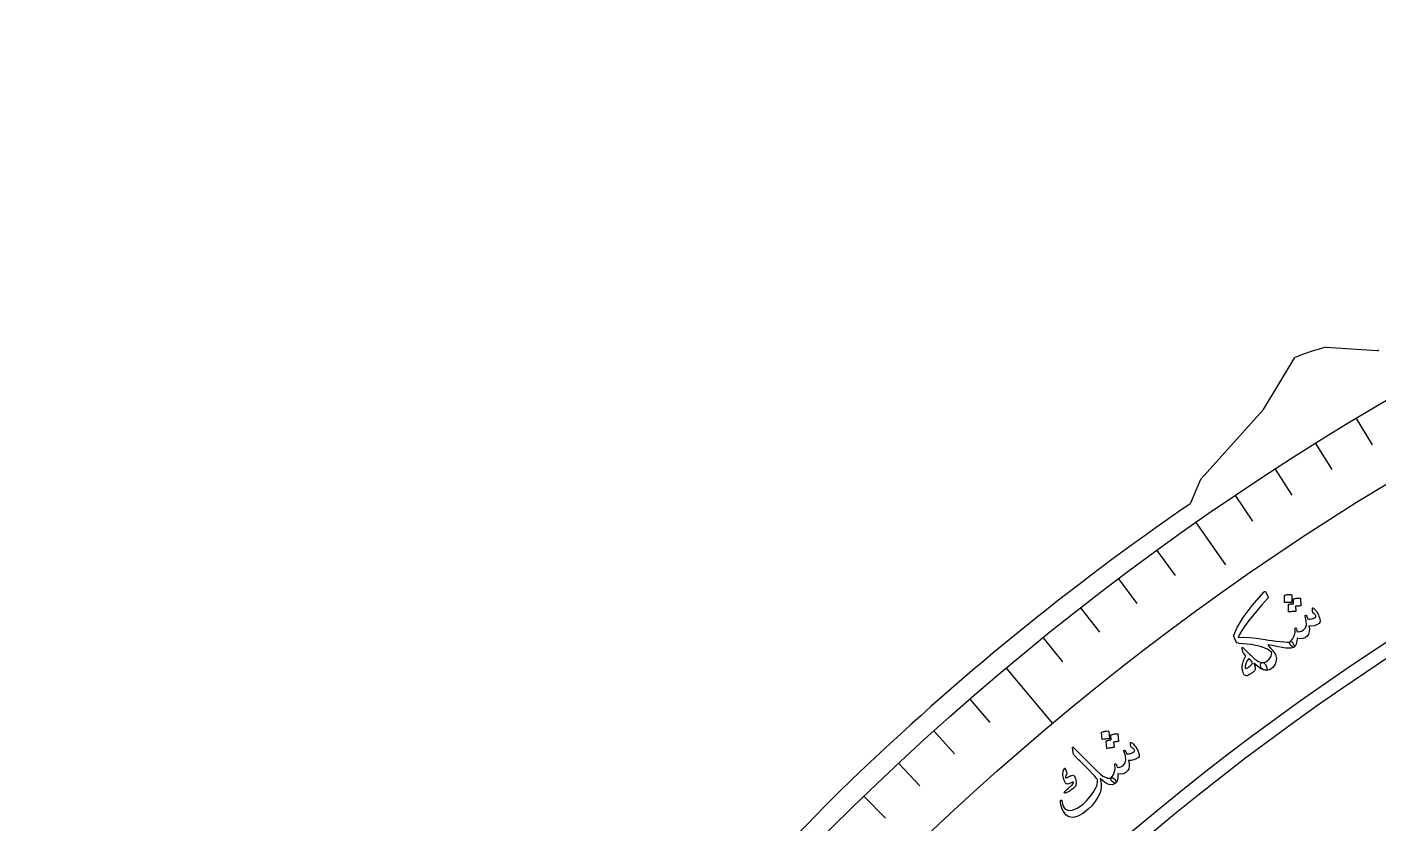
# Model space of a CAD drawing. Header units: millimetres. Extents: x -150 to 150, y -150 to 198.
# Drawn here: x -149.2 to -75.6, y 105.8 to 149.2 of the extents above; entities that cross this region are included whole.
import ezdxf

# ---------------------------------------------------------------- set-up
doc = ezdxf.new("R2010")
doc.units = ezdxf.units.MM
for name, color, linetype in [('CUT_INNER', 6, 'Continuous'), ('CUT_OUTER', 1, 'Continuous'), ('ENGRAVE', 7, 'Continuous'), ('ENGRAVE_FINE', 8, 'Continuous'), ('TEXT', 5, 'Continuous')]:
    doc.layers.add(name, color=color, linetype=linetype)

msp = doc.modelspace()

# ---------------------------------------------------------------- linework, layer by layer
at = {"layer": 'CUT_INNER'}
msp.add_arc((0, 0), 137.25, 95.273437, 87.539062, dxfattribs=at)
at = {"layer": 'CUT_OUTER'}
for points in [[(-78.507, 131.8033), (-78.5034, 131.8033), (-75.7316, 131.6186)], [(-85.8656, 123.33), (-85.3156, 124.6147), (-85.3138, 124.6184), (-85.3113, 124.6216), (-81.9202, 128.3892), (-81.9111, 128.4004), (-81.9031, 128.4124), (-80.2115, 131.2317), (-80.2094, 131.2348)]]:
    msp.add_lwpolyline(points, dxfattribs=at)
for centre, radius, start, end in [((-73.7541, 114.7367), 17.716, 105.562095, 111.369192), ((-75.7216, 131.7682), 0.15, 266.187936, 310.601295), ((-3.4617, 3.3979), 145.4902, 124.520907, 133.934673), ((-86.0035, 123.389), 0.15, 307.56724, 336.824907), ((9.5377, -7.8488), 162.6163, 134.483599, 141.9911)]:
    msp.add_arc(centre, radius, start, end, dxfattribs=at)
at = {"layer": 'ENGRAVE'}
for points in [[(-85.5977, 122.2462), (-83.9888, 119.9484)], [(-95.9264, 114.3206), (-93.4022, 111.3124)]]:
    msp.add_lwpolyline(points, dxfattribs=at)
for radius in [149.235, 145.308, 138.015]:
    msp.add_circle((0, 0), radius, dxfattribs=at)
at = {"layer": 'ENGRAVE_FINE'}
for points in [[(-76.8617, 127.9194), (-75.9949, 126.4767)], [(-79.0825, 126.5585), (-78.1906, 125.1312)], [(-81.2792, 125.159), (-80.3626, 123.7475)], [(-83.4512, 123.7214), (-82.51, 122.3262)], [(-87.7181, 120.7337), (-86.7289, 119.3721)], [(-89.8119, 119.1844), (-88.799, 117.8403)], [(-91.8782, 117.5988), (-90.8421, 116.2726)], [(-93.9166, 115.9774), (-92.8575, 114.6694)], [(-97.907, 112.6291), (-96.8028, 111.3589)], [(-99.8577, 110.9032), (-98.7316, 109.6525)], [(-101.778, 109.1436), (-100.6302, 107.9127)], [(-103.6673, 107.3507), (-102.4982, 106.14)]]:
    msp.add_lwpolyline(points, dxfattribs=at)
at = {"layer": 'TEXT'}
for points in [[(-81.8714, 118.4853), (-81.861, 118.4915), (-81.8511, 118.4955), (-81.8416, 118.4972), (-81.8326, 118.4968), (-81.8195, 118.4934), (-81.8074, 118.4849), (-81.7964, 118.4712), (-81.7863, 118.4523), (-81.6604, 118.1875), (-81.6561, 118.1742), (-81.6563, 118.161), (-81.6611, 118.1478), (-81.6705, 118.1346), (-81.9935, 117.7742), (-82.282, 117.4394), (-82.5361, 117.1304), (-82.7562, 116.8474), (-82.9424, 116.5908), (-83.0947, 116.3609), (-83.2133, 116.1578), (-83.2983, 115.9816), (-83.0202, 116.0026), (-82.6821, 115.9931), (-82.2842, 115.9528), (-81.8268, 115.8811), (-81.6371, 115.8503), (-81.4371, 115.8208), (-81.2268, 115.7926), (-81.0062, 115.7656), (-80.8034, 115.7452), (-80.6463, 115.7368), (-80.5349, 115.7406), (-80.469, 115.7567), (-80.3996, 115.7704), (-80.3397, 115.7392), (-80.2894, 115.6631), (-80.2486, 115.542), (-80.2417, 115.5066), (-80.2403, 115.4789), (-80.2442, 115.4589), (-80.2535, 115.4467), (-80.412, 115.4047), (-80.6927, 115.4141), (-81.0958, 115.4742), (-81.6221, 115.5839), (-81.647, 115.5814), (-81.6612, 115.5756), (-81.6647, 115.5664), (-81.6574, 115.5539), (-81.5213, 115.4093), (-81.4097, 115.2794), (-81.3226, 115.1644), (-81.2601, 115.0641), (-81.2342, 114.9889), (-81.2178, 114.9155), (-81.2108, 114.8437), (-81.2133, 114.7735), (-81.234, 114.6525), (-81.2713, 114.5435), (-81.3253, 114.4463), (-81.3959, 114.361), (-81.4866, 114.2815), (-81.5787, 114.2281), (-81.672, 114.2007), (-81.7668, 114.1993), (-81.8832, 114.2227), (-81.9706, 114.2636), (-82.029, 114.3221), (-82.0582, 114.3982), (-82.0669, 114.4946), (-82.0537, 114.564), (-82.0186, 114.6066), (-81.9616, 114.6222), (-81.8688, 114.6353), (-81.7808, 114.6675), (-81.6974, 114.7189), (-81.6187, 114.7894), (-81.5512, 114.8734), (-81.5014, 114.9653), (-81.4693, 115.0652), (-81.4549, 115.173), (-81.6971, 115.3565), (-82.0754, 115.5006), (-82.5904, 115.604), (-83.2427, 115.6651), (-83.2961, 115.6754), (-83.3425, 115.7005), (-83.3819, 115.7403), (-83.4144, 115.7948), (-83.4678, 115.9088), (-83.504, 115.9991), (-83.5231, 116.0655), (-83.5249, 116.108), (-83.3529, 116.5377), (-83.0227, 117.0764), (-82.5325, 117.7226), (-81.8795, 118.4746), (-81.878, 118.4758), (-81.8768, 118.4771), (-81.8759, 118.4785), (-81.8754, 118.4799), (-81.875, 118.4814), (-81.8741, 118.4828), (-81.8729, 118.4841), (-81.8714, 118.4853)], [(-80.7713, 118.2689), (-80.7699, 118.2762), (-80.7656, 118.283), (-80.7582, 118.2892), (-80.748, 118.295), (-80.7047, 118.3058), (-80.6617, 118.3145), (-80.6188, 118.3212), (-80.5762, 118.3258), (-80.5334, 118.3283), (-80.4901, 118.3286), (-80.4463, 118.3267), (-80.4019, 118.3225), (-80.3892, 118.3189), (-80.3802, 118.3132), (-80.375, 118.3056), (-80.3737, 118.2961), (-80.3625, 117.918), (-80.3654, 117.9091), (-80.373, 117.9033), (-80.3853, 117.9006), (-80.4023, 117.9011), (-80.4168, 117.9013), (-80.4394, 117.9011), (-80.4701, 117.9005), (-80.5088, 117.8995), (-80.556, 117.8977), (-80.6122, 117.8949), (-80.6773, 117.8911), (-80.7513, 117.8861), (-80.7618, 117.8865), (-80.7689, 117.8893), (-80.7725, 117.8945), (-80.7725, 117.9021)], [(-80.2837, 118.0732), (-80.2823, 118.0805), (-80.2779, 118.0873), (-80.2706, 118.0935), (-80.2604, 118.0992), (-80.2172, 118.1098), (-80.1742, 118.1184), (-80.1315, 118.1249), (-80.0889, 118.1294), (-80.0462, 118.1317), (-80.003, 118.1319), (-79.9593, 118.1298), (-79.915, 118.1255), (-79.9047, 118.1221), (-79.8972, 118.1161), (-79.8924, 118.1076), (-79.8904, 118.0966), (-79.8795, 117.7189), (-79.8817, 117.7123), (-79.8885, 117.7077), (-79.8998, 117.7051), (-79.9156, 117.7045), (-79.9262, 117.7043), (-79.9426, 117.7039), (-79.965, 117.7033), (-79.9933, 117.7024), (-80.0274, 117.7012), (-80.0671, 117.6992), (-80.1124, 117.6966), (-80.1634, 117.6933), (-80.1531, 117.416), (-80.156, 117.407), (-80.1635, 117.4012), (-80.1757, 117.3986), (-80.1927, 117.3991), (-80.2072, 117.3993), (-80.2298, 117.3992), (-80.2604, 117.3986), (-80.299, 117.3976), (-80.3461, 117.3959), (-80.4021, 117.3931), (-80.467, 117.3893), (-80.5408, 117.3845), (-80.5498, 117.3859), (-80.5557, 117.3895), (-80.5587, 117.3951), (-80.5585, 117.4028), (-80.5583, 117.7692), (-80.5569, 117.7765), (-80.5525, 117.7833), (-80.5452, 117.7895), (-80.535, 117.7952), (-80.5045, 117.8029), (-80.4738, 117.8097), (-80.4429, 117.8158), (-80.4117, 117.821), (-80.3804, 117.8251), (-80.349, 117.8276), (-80.3175, 117.8286), (-80.2859, 117.8281)], [(-79.2486, 117.5834), (-79.2444, 117.5938), (-79.2343, 117.5981), (-79.2182, 117.5963), (-79.1961, 117.5884), (-79.1658, 117.5702), (-79.131, 117.5387), (-79.0916, 117.4938), (-79.0476, 117.4355), (-79.0002, 117.3675), (-78.9588, 117.2981), (-78.9234, 117.2271), (-78.8939, 117.1547), (-78.8493, 117.0051), (-78.8325, 116.8875), (-78.8433, 116.8017), (-78.882, 116.7478), (-79.0087, 116.6725), (-79.143, 116.628), (-79.2851, 116.6142), (-79.4349, 116.6312), (-79.4125, 116.459), (-79.4212, 116.3067), (-79.461, 116.1743), (-79.532, 116.0619), (-79.6312, 115.9799), (-79.7564, 115.9332), (-79.908, 115.9218), (-80.0859, 115.9456), (-80.0962, 115.7711), (-80.1269, 115.6303), (-80.1782, 115.5229), (-80.2501, 115.4491), (-80.2733, 115.4469), (-80.3089, 115.4643), (-80.3569, 115.5012), (-80.4171, 115.5577), (-80.4678, 115.6195), (-80.4928, 115.6737), (-80.492, 115.7202), (-80.4656, 115.7591), (-80.332, 115.9051), (-80.2415, 116.0713), (-80.1941, 116.258), (-80.1898, 116.4651), (-80.1896, 116.4763), (-80.1875, 116.4858), (-80.1835, 116.4933), (-80.1775, 116.499), (-80.1687, 116.5038), (-80.1596, 116.5063), (-80.1501, 116.5064), (-80.1403, 116.5042), (-80.1243, 116.4879), (-80.1102, 116.4511), (-80.0979, 116.394), (-80.0875, 116.3165), (-80.0189, 116.2985), (-79.9371, 116.3067), (-79.8422, 116.341), (-79.7342, 116.4014), (-79.6257, 116.5147), (-79.574, 116.6773), (-79.5792, 116.8892), (-79.6411, 117.1505), (-79.6444, 117.1638), (-79.6448, 117.1747), (-79.6422, 117.1831), (-79.6368, 117.189), (-79.6264, 117.1948), (-79.6161, 117.1979), (-79.606, 117.1985), (-79.596, 117.1964), (-79.5858, 117.1907), (-79.5773, 117.1838), (-79.5705, 117.1757), (-79.5655, 117.1664), (-79.5012, 116.9971), (-79.4362, 116.9886), (-79.3659, 116.9901), (-79.2903, 117.0014), (-79.2094, 117.0226), (-79.1357, 117.0507), (-79.085, 117.0801), (-79.0575, 117.111), (-79.0532, 117.1434), (-79.0681, 117.1782), (-79.101, 117.22), (-79.1518, 117.2685), (-79.2206, 117.324), (-79.2302, 117.3462), (-79.2381, 117.3969), (-79.2443, 117.476), (-79.2486, 117.5834)], [(-81.9557, 114.6212), (-81.9011, 114.609), (-81.8511, 114.5736), (-81.8056, 114.5149), (-81.7647, 114.4329), (-81.7303, 114.3328), (-81.7186, 114.2609), (-81.7296, 114.2172), (-81.7634, 114.2017), (-81.9053, 114.223), (-82.0658, 114.2959), (-82.245, 114.4206), (-82.4431, 114.597), (-82.3914, 114.4468), (-82.3659, 114.3268), (-82.3666, 114.2371), (-82.3936, 114.1776), (-82.415, 114.1553), (-82.4393, 114.133), (-82.4664, 114.1105), (-82.4963, 114.0879), (-82.5285, 114.0649), (-82.5624, 114.0413), (-82.5982, 114.017), (-82.6358, 113.9921), (-82.7045, 113.9516), (-82.7612, 113.9231), (-82.8059, 113.9064), (-82.8387, 113.9017), (-82.8982, 113.9152), (-82.9448, 113.9374), (-82.9783, 113.9684), (-82.9989, 114.0082), (-83.0378, 114.1622), (-83.0634, 114.2856), (-83.0758, 114.3784), (-83.0749, 114.4405), (-83.0624, 114.5079), (-83.0463, 114.5753), (-83.0265, 114.6427), (-83.0032, 114.7101), (-82.976, 114.778), (-82.9446, 114.8469), (-82.9091, 114.9169), (-82.8694, 114.9879), (-82.9821, 115.1083), (-83.0053, 115.1333), (-83.0229, 115.1577), (-83.035, 115.1817), (-83.0415, 115.2051), (-83.08, 115.41), (-83.0786, 115.4398), (-83.0637, 115.4489), (-83.0353, 115.4374), (-82.9934, 115.4052), (-82.8792, 115.2888), (-82.7737, 115.1827), (-82.6769, 115.0868), (-82.5889, 115.001), (-82.5092, 114.9261), (-82.4376, 114.8624), (-82.3742, 114.81), (-82.3189, 114.7688), (-82.2193, 114.7063), (-82.1256, 114.6609), (-82.0377, 114.6325), (-81.9557, 114.6212)], [(-82.7068, 114.8413), (-82.8097, 114.6928), (-82.8787, 114.5542), (-82.9141, 114.4256), (-82.9159, 114.3071), (-82.8779, 114.3087), (-82.8352, 114.319), (-82.7878, 114.3378), (-82.7356, 114.3652), (-82.7075, 114.3838), (-82.6799, 114.4035), (-82.6529, 114.4245), (-82.6265, 114.4467), (-82.6009, 114.4705), (-82.5764, 114.4963), (-82.5532, 114.5243), (-82.5311, 114.5543), (-82.5135, 114.5999), (-82.523, 114.6506), (-82.5593, 114.7065), (-82.6226, 114.7675), (-82.6548, 114.7934), (-82.6796, 114.8143), (-82.6969, 114.8303), (-82.7068, 114.8413)], [(-90.734, 110.8101), (-90.7332, 110.8175), (-90.7294, 110.8247), (-90.7227, 110.8315), (-90.713, 110.8381), (-90.6708, 110.8526), (-90.6287, 110.8651), (-90.5866, 110.8754), (-90.5445, 110.8837), (-90.5021, 110.8899), (-90.459, 110.894), (-90.4152, 110.8959), (-90.3706, 110.8956), (-90.3576, 110.8931), (-90.3482, 110.8882), (-90.3424, 110.8811), (-90.3402, 110.8717), (-90.2963, 110.4961), (-90.2984, 110.4869), (-90.3054, 110.4805), (-90.3174, 110.4768), (-90.3344, 110.4758), (-90.3489, 110.4747), (-90.3714, 110.4726), (-90.4019, 110.4693), (-90.4404, 110.4649), (-90.4873, 110.459), (-90.543, 110.4514), (-90.6075, 110.4419), (-90.6808, 110.4306), (-90.6913, 110.43), (-90.6986, 110.4322), (-90.7026, 110.4371), (-90.7033, 110.4446)], [(-90.2312, 110.6575), (-90.2304, 110.6649), (-90.2267, 110.672), (-90.2199, 110.6789), (-90.2102, 110.6854), (-90.1681, 110.6998), (-90.1261, 110.712), (-90.084, 110.7223), (-90.042, 110.7304), (-89.9997, 110.7364), (-89.9567, 110.7403), (-89.9129, 110.7421), (-89.8685, 110.7417), (-89.8579, 110.7391), (-89.8498, 110.7338), (-89.8443, 110.7258), (-89.8414, 110.715), (-89.7977, 110.3396), (-89.7994, 110.3329), (-89.8057, 110.3277), (-89.8168, 110.3242), (-89.8325, 110.3222), (-89.843, 110.3211), (-89.8594, 110.3192), (-89.8816, 110.3167), (-89.9097, 110.3134), (-89.9436, 110.3091), (-89.9829, 110.3037), (-90.0279, 110.2972), (-90.0783, 110.2895), (-90.044, 110.0141), (-90.0461, 110.0049), (-90.0531, 109.9985), (-90.0651, 109.9948), (-90.082, 109.9939), (-90.0965, 109.9928), (-90.119, 109.9907), (-90.1494, 109.9875), (-90.1878, 109.9831), (-90.2345, 109.9773), (-90.2901, 109.9697), (-90.3544, 109.9603), (-90.4275, 109.9491), (-90.4366, 109.9497), (-90.4429, 109.9528), (-90.4462, 109.9581), (-90.4468, 109.9658), (-90.4783, 110.3308), (-90.4776, 110.3382), (-90.4738, 110.3453), (-90.4671, 110.3522), (-90.4575, 110.3587), (-90.4277, 110.369), (-90.3977, 110.3785), (-90.3674, 110.3872), (-90.3368, 110.3952), (-90.306, 110.402), (-90.2749, 110.4072), (-90.2436, 110.4109), (-90.2121, 110.4131)], [(-92.3046, 109.9712), (-92.3062, 110.0058), (-92.2983, 110.0217), (-92.2809, 110.0188), (-92.2541, 109.9971), (-92.232, 109.9751), (-92.1959, 109.9385), (-92.1458, 109.8873), (-92.0817, 109.8214), (-92.0034, 109.7411), (-91.9108, 109.6465), (-91.8038, 109.5376), (-91.6824, 109.4144), (-91.3002, 109.031), (-91.0015, 108.7411), (-90.7863, 108.5448), (-90.6543, 108.4422), (-90.5204, 108.3726), (-90.4015, 108.3322), (-90.2974, 108.321), (-90.2082, 108.339), (-90.1686, 108.3502), (-90.13, 108.3496), (-90.0924, 108.3371), (-90.056, 108.3129), (-90.023, 108.281), (-89.9959, 108.2456), (-89.9747, 108.2066), (-89.9594, 108.1641), (-89.9505, 108.1237), (-89.9488, 108.091), (-89.9542, 108.0661), (-89.9667, 108.0489), (-90.1371, 107.9665), (-90.3343, 107.9811), (-90.5585, 108.0926), (-90.8097, 108.3011), (-90.786, 108.2133), (-90.7684, 108.1181), (-90.7569, 108.0158), (-90.7516, 107.9062), (-90.7543, 107.8039), (-90.7653, 107.7082), (-90.7846, 107.6193), (-90.8122, 107.537), (-90.9298, 107.2918), (-91.075, 107.0612), (-91.2479, 106.845), (-91.4485, 106.643), (-91.7504, 106.3999), (-92.0272, 106.2494), (-92.2793, 106.1918), (-92.507, 106.2272), (-92.5645, 106.2543), (-92.6159, 106.2854), (-92.661, 106.3205), (-92.7, 106.3596), (-92.8145, 106.5233), (-92.8976, 106.6965), (-92.9489, 106.8791), (-92.9685, 107.0712), (-92.9674, 107.0867), (-92.9634, 107.1006), (-92.9566, 107.1128), (-92.9469, 107.1233), (-92.937, 107.1295), (-92.9262, 107.1315), (-92.9146, 107.1294), (-92.9022, 107.1232), (-92.8933, 107.1132), (-92.8861, 107.0997), (-92.8806, 107.0826), (-92.8769, 107.0618), (-92.8495, 106.912), (-92.8149, 106.7934), (-92.7733, 106.7059), (-92.7246, 106.6495), (-92.5329, 106.5647), (-92.3077, 106.5781), (-92.0489, 106.6896), (-91.7559, 106.8988), (-91.554, 107.088), (-91.3664, 107.3021), (-91.193, 107.5413), (-91.0336, 107.8057), (-90.9899, 107.904), (-90.9613, 108.0025), (-90.9478, 108.1013), (-90.9495, 108.2002), (-90.9565, 108.2317), (-90.9733, 108.2693), (-91, 108.3129), (-91.0367, 108.3626), (-91.1034, 108.4421), (-91.2212, 108.5692), (-91.39, 108.7438), (-91.6098, 108.966), (-91.7253, 109.0818), (-91.825, 109.1817), (-91.909, 109.2657), (-91.9772, 109.3339), (-92.0301, 109.3866), (-92.0678, 109.4242), (-92.0904, 109.4468), (-92.098, 109.4544), (-92.1744, 109.5333), (-92.2304, 109.6034), (-92.2657, 109.6648), (-92.2805, 109.7175)], [(-89.1574, 110.2594), (-89.1542, 110.2701), (-89.1445, 110.2753), (-89.1283, 110.2749), (-89.1056, 110.269), (-89.0739, 110.2535), (-89.0364, 110.2251), (-88.9933, 110.1838), (-88.9444, 110.1296), (-88.8913, 110.0659), (-88.844, 110.0003), (-88.8026, 109.9327), (-88.7669, 109.8631), (-88.7095, 109.718), (-88.6825, 109.6022), (-88.6859, 109.5158), (-88.7197, 109.4588), (-88.8394, 109.3728), (-88.9693, 109.3168), (-89.1097, 109.2907), (-89.2604, 109.2946), (-89.2231, 109.125), (-89.2186, 108.9726), (-89.2468, 108.8372), (-89.3078, 108.719), (-89.3994, 108.6287), (-89.5202, 108.5714), (-89.6702, 108.5468), (-89.8495, 108.5551), (-89.8445, 108.3804), (-89.8629, 108.2374), (-89.9047, 108.126), (-89.9699, 108.0462), (-89.9929, 108.042), (-90.0299, 108.0563), (-90.0808, 108.0889), (-90.1458, 108.1399), (-90.2016, 108.1971), (-90.2312, 108.2489), (-90.2345, 108.2953), (-90.2115, 108.3363), (-90.0911, 108.4934), (-90.0154, 108.6669), (-89.9844, 108.8569), (-89.9981, 109.0636), (-89.9988, 109.0748), (-89.9975, 109.0844), (-89.9942, 109.0923), (-89.9887, 109.0985), (-89.9804, 109.104), (-89.9715, 109.1072), (-89.9621, 109.1082), (-89.9522, 109.1069), (-89.9348, 109.092), (-89.9175, 109.0566), (-89.9003, 109.0008), (-89.8832, 108.9245), (-89.8133, 108.9125), (-89.7326, 108.9277), (-89.641, 108.9701), (-89.5387, 109.0397), (-89.4403, 109.162), (-89.403, 109.3285), (-89.4265, 109.5391), (-89.5109, 109.7941), (-89.5154, 109.8071), (-89.5167, 109.8178), (-89.5149, 109.8264), (-89.5099, 109.8328), (-89.5001, 109.8395), (-89.4902, 109.8435), (-89.4801, 109.8449), (-89.47, 109.8437), (-89.4593, 109.8389), (-89.4502, 109.8327), (-89.4428, 109.8253), (-89.437, 109.8165), (-89.3583, 109.6534), (-89.2928, 109.6506), (-89.2228, 109.6581), (-89.1485, 109.676), (-89.0697, 109.7042), (-88.9987, 109.7385), (-88.9509, 109.7723), (-88.9261, 109.8054), (-88.9246, 109.8381), (-88.9425, 109.8715), (-88.9789, 109.9102), (-89.0337, 109.9541), (-89.1071, 110.0034), (-89.1186, 110.0247), (-89.1309, 110.0745), (-89.1438, 110.1528), (-89.1574, 110.2594)], [(-92.7522, 108.8674), (-92.7455, 108.8718), (-92.7382, 108.8739), (-92.7304, 108.8737), (-92.722, 108.8712), (-92.7165, 108.8672), (-92.7115, 108.8622), (-92.707, 108.856), (-92.7029, 108.8488), (-92.6265, 108.6219), (-92.6201, 108.5977), (-92.6175, 108.5771), (-92.6187, 108.5602), (-92.6238, 108.5469), (-92.6545, 108.501), (-92.6762, 108.4567), (-92.6887, 108.4139), (-92.6921, 108.3727), (-92.6866, 108.3574), (-92.67, 108.3502), (-92.6423, 108.3511), (-92.6034, 108.3602), (-92.5802, 108.3694), (-92.5566, 108.3795), (-92.5328, 108.3905), (-92.5088, 108.4024), (-92.4843, 108.4154), (-92.4591, 108.4296), (-92.4332, 108.4451), (-92.4067, 108.4619), (-92.2963, 108.4977), (-92.2112, 108.4506), (-92.1514, 108.3208), (-92.1166, 108.1083), (-92.1159, 108.0369), (-92.1222, 107.9754), (-92.1355, 107.9237), (-92.1559, 107.8818), (-92.1852, 107.844), (-92.2318, 107.799), (-92.2957, 107.7466), (-92.377, 107.687), (-92.4192, 107.6574), (-92.4604, 107.6306), (-92.5006, 107.6068), (-92.5399, 107.5858), (-92.5776, 107.5671), (-92.6134, 107.5502), (-92.6472, 107.535), (-92.6789, 107.5214), (-92.7017, 107.5167), (-92.721, 107.517), (-92.737, 107.5222), (-92.7496, 107.5325), (-92.7584, 107.5467), (-92.7602, 107.5608), (-92.7548, 107.5747), (-92.7424, 107.5886), (-92.7005, 107.6299), (-92.6522, 107.676), (-92.5975, 107.7268), (-92.5365, 107.7823), (-92.4226, 107.8858), (-92.3373, 107.9709), (-92.2806, 108.0376), (-92.2527, 108.086), (-92.2507, 108.0943), (-92.2521, 108.1016), (-92.257, 108.1082), (-92.2653, 108.1138), (-92.272, 108.116), (-92.2808, 108.1158), (-92.2917, 108.113), (-92.3046, 108.1079), (-92.4167, 108.0507), (-92.4651, 108.0286), (-92.5106, 108.0145), (-92.5533, 108.0083), (-92.593, 108.0102), (-92.6325, 108.0185), (-92.665, 108.0341), (-92.6906, 108.057), (-92.7093, 108.0873), (-92.805, 108.3175), (-92.844, 108.5243), (-92.8264, 108.7076), (-92.7522, 108.8674)]]:
    msp.add_lwpolyline(points, close=True, dxfattribs=at)

doc.saveas('drawing.dxf')
